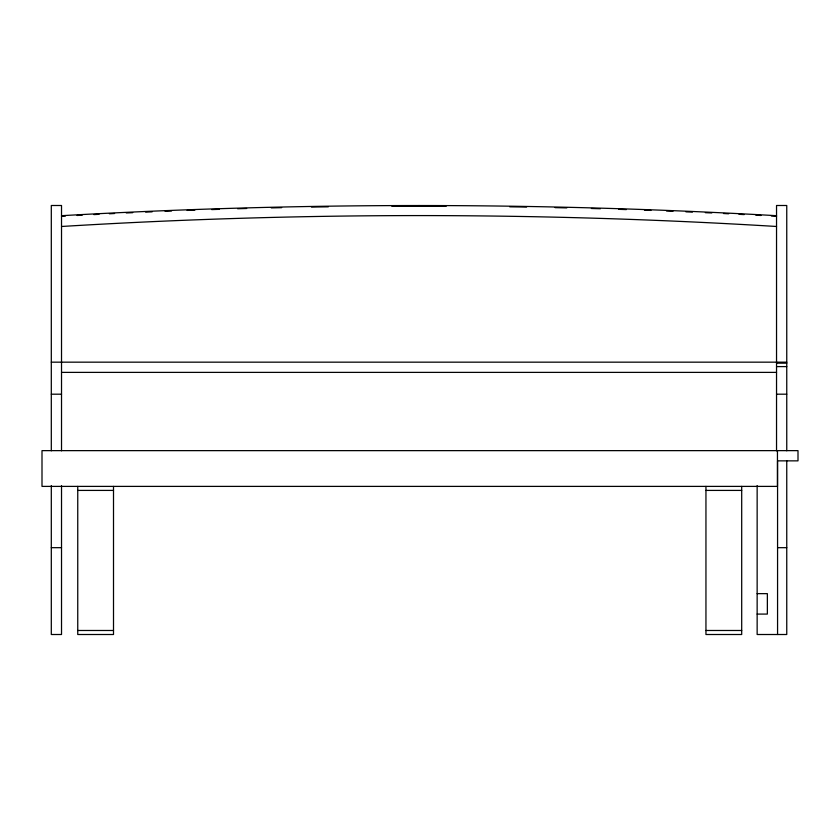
<?xml version="1.0" encoding="UTF-8"?>
<svg xmlns="http://www.w3.org/2000/svg" width="840" height="840" viewBox="0 0 840 840"><rect width="100%" height="100%" fill="white"/><g stroke="black" fill="none" stroke-linecap="round" stroke-linejoin="round"><path stroke-width="1.26" d="M61.52 226.485C299.492 211.953 538.566 211.953 776.538 226.485M61.52 215.691C299.607 202.157 538.45 202.157 776.538 215.691M61.52 216.29L65.404 216.079M77.049 215.471L82.226 215.208M93.87 214.589L99.047 214.326M109.41 213.78L114.587 213.507M126.231 212.951L132.71 212.678M145.656 212.121L152.124 211.838M165.081 211.291L171.549 211.008M187.089 210.41L194.859 210.147M211.701 209.591L219.471 209.328M237.605 208.73L246.677 208.488M271.299 207.9L281.663 207.659M311.462 207.06L328.314 206.819M391.808 206.22L446.24 206.22M51.303 362.166L786.755 362.166M776.538 363.163L786.755 363.163M776.538 366.597L786.755 366.597M61.52 372.382L776.538 372.382M51.303 394.191L61.52 394.191M776.538 394.191L786.755 394.191M77.752 490.413L113.505 490.413M705.947 490.413L741.699 490.413M51.303 547.68L61.52 547.68M777.819 547.68L786.755 547.68M757.145 593.649L767.361 593.649L767.361 614.082L757.145 614.082M77.752 630.483L113.505 630.483M705.947 630.483L741.699 630.483M509.744 206.819L526.596 207.06M555.103 207.627L566.759 207.9M591.381 208.488L600.442 208.73M618.587 209.328L626.356 209.591M644.49 210.189L650.969 210.41M666.509 211.008L672.976 211.291M685.923 211.838L692.401 212.121M705.348 212.678L711.827 212.951M723.471 213.507L728.648 213.78M739 214.326L744.188 214.589M755.832 215.208L761.009 215.471M771.361 216.017L776.538 216.29M786.755 450.786L786.755 205.496L776.538 205.496L776.538 450.786M786.755 460.856L786.755 634.505L757.145 634.505L757.145 485.594M777.567 634.505L777.567 460.856L798 460.856L798 450.639L42 450.639L42 486.392L777.452 486.392L777.452 450.639M741.699 486.392L741.699 634.505L705.947 634.505L705.947 486.392M419.024 205.496L419.024 206.094M113.505 486.392L113.505 634.505L77.752 634.505L77.752 486.392M61.52 450.807L61.52 205.496L51.303 205.496L51.303 450.807M61.52 485.667L61.52 634.505L51.303 634.505L51.303 485.667"/></g></svg>
